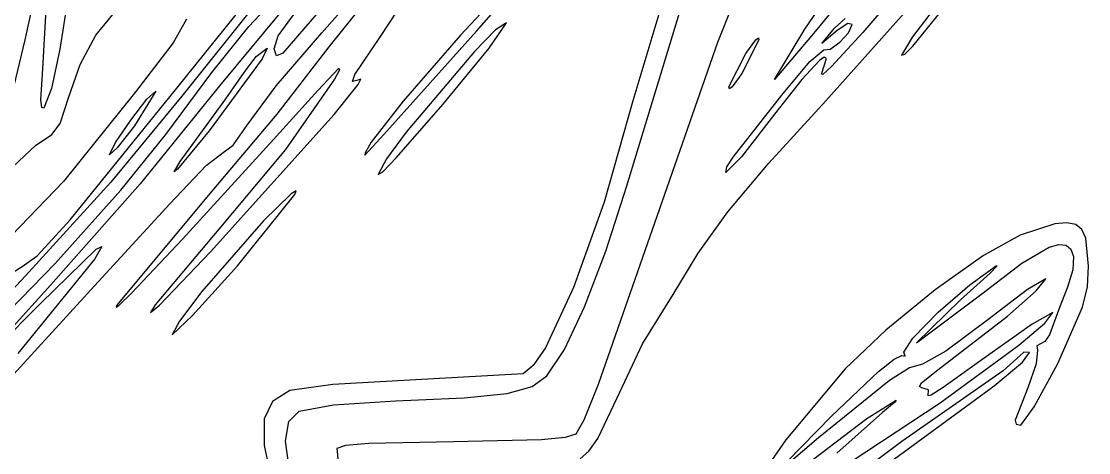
# Model space of a CAD drawing. Extents: x 11 to 198, y 0 to 191.
# Drawn here: x 97.4 to 153.1, y 37.7 to 60.2 of the extents above; entities that cross this region are included whole.
import ezdxf

# ---------------------------------------------------------------- set-up
doc = ezdxf.new("R2010")
doc.units = 0

msp = doc.modelspace()

# ---------------------------------------------------------------- linework, layer by layer
at = {"layer": 'Layer 1'}
for p, q in [((109.234092, 59.972888), (114.633094, 65.711483)), ((145.718481, 64.833772), (141.312769, 59.653006)), ((135.746505, 64.205474), (133.71274, 59.134864)), ((142.616151, 64.338471), (138.818143, 59.710377)), ((98.490194, 63.552085), (97.531828, 59.266582)), ((111.179751, 63.14714), (105.737092, 56.325119)), ((139.372357, 56.09158), (145.751862, 63.227)), ((112.484941, 62.649017), (107.789201, 56.973525)), ((116.108059, 59.442971), (118.166872, 62.587987)), ((123.140424, 62.558971), (120.294829, 59.517407)), ((121.131971, 59.724841), (123.537167, 62.469277)), ((131.260844, 62.640815), (129.300545, 56.09158)), ((138.288976, 59.834555), (140.412788, 62.953729)), ((98.47692, 57.76657), (98.723865, 62.265195)), ((113.059352, 59.633118), (115.181311, 62.069095)), ((116.067181, 62.209941), (113.409308, 58.913804)), ((99.76316, 61.333067), (99.372271, 58.793066)), ((128.985867, 51.650458), (132.093136, 61.856281)), ((145.378755, 61.38325), (143.896867, 59.437503)), ((101.249447, 59.51529), (102.21538, 60.70854)), ((105.988975, 60.358783), (105.285403, 59.124677)), ((105.402305, 56.670489), (108.582908, 60.60339)), ((110.771614, 59.491241), (111.681886, 60.71284)), ((112.885079, 60.727436), (111.017164, 58.570992)), ((139.835555, 59.875477), (140.385359, 60.380567)), ((143.923273, 58.940344), (145.3442, 60.693823)), ((107.306182, 57.574697), (109.234092, 59.972888)), ((116.286918, 54.32769), (121.131971, 59.724841)), ((122.128039, 59.794073), (121.019787, 58.656276)), ((121.787961, 58.83831), (122.690191, 60.166166)), ((122.690191, 60.166166), (122.128039, 59.794073)), ((136.701475, 57.20777), (138.288976, 59.834555)), ((138.818143, 59.710377), (136.701475, 57.20777)), ((139.170921, 59.090193), (139.835555, 59.875477)), ((139.964671, 59.762235), (139.170921, 59.090193)), ((141.312769, 59.653006), (139.665786, 57.87382)), ((140.525324, 60.133269), (139.964671, 59.762235)), ((140.758422, 60.081499), (140.525324, 60.133269)), ((140.560751, 59.63959), (140.758422, 60.081499)), ((97.531828, 59.266582), (96.67471, 55.634688)), ((100.41984, 57.987607), (101.249447, 59.51529)), ((105.285403, 59.124677), (103.335379, 56.57665)), ((110.554981, 58.799504), (110.771614, 59.491241)), ((110.670119, 56.874747), (113.059352, 59.633118)), ((114.783554, 57.463534), (116.108059, 59.442971)), ((120.294829, 59.517407), (117.294231, 56.070634)), ((133.71274, 59.134864), (130.692607, 50.447132)), ((135.879855, 59.266582), (134.99791, 57.521389)), ((135.200757, 58.561026), (135.728293, 59.277606)), ((135.728293, 59.277606), (135.8622, 59.37462)), ((135.8622, 59.37462), (135.879855, 59.266582)), ((139.606343, 58.792548), (140.107062, 59.148137)), ((140.107062, 59.148137), (140.560751, 59.63959)), ((143.896867, 59.437503), (143.32594, 58.474948)), ((99.372271, 58.793066), (98.928201, 56.736326)), ((109.625763, 58.397337), (110.194927, 58.832423)), ((110.194927, 58.832423), (109.939119, 58.276246)), ((110.677907, 58.443022), (110.554981, 58.799504)), ((111.017164, 58.570992), (110.677907, 58.443022)), ((113.409308, 58.913804), (110.693975, 55.397048)), ((121.019787, 58.656276), (117.463432, 54.452397)), ((119.375489, 55.889085), (121.787961, 58.83831)), ((134.318812, 56.815833), (135.200757, 58.561026)), ((138.540507, 58.141044), (139.267582, 58.758229)), ((139.267582, 58.758229), (139.606343, 58.792548)), ((143.504257, 58.521766), (143.923273, 58.940344)), ((99.844993, 56.305011), (100.41984, 57.987607)), ((109.939119, 58.276246), (107.164784, 54.52454)), ((109.002758, 57.565839), (109.625763, 58.397337)), ((137.071539, 56.377683), (138.540507, 58.141044)), ((139.044097, 58.197135), (138.123446, 57.207207)), ((139.297887, 58.364483), (139.044097, 58.197135)), ((139.14411, 57.479761), (139.404096, 58.304942)), ((139.404096, 58.304942), (139.297887, 58.364483)), ((143.32594, 58.474948), (143.504257, 58.521766)), ((98.373865, 56.135501), (98.47692, 57.76657)), ((104.898186, 54.32769), (107.306182, 57.574697)), ((108.032618, 56.184008), (109.002758, 57.565839)), ((112.838513, 56.620747), (113.935255, 57.794924)), ((113.975511, 57.712204), (113.720458, 57.212003)), ((113.935255, 57.794924), (113.975511, 57.712204)), ((114.654801, 57.09724), (114.783554, 57.463534)), ((134.99791, 57.521389), (134.482545, 56.812482)), ((139.228907, 57.464072), (139.14411, 57.479761)), ((139.665786, 57.87382), (139.228907, 57.464072)), ((107.789201, 56.973525), (103.561642, 51.750382)), ((109.14528, 54.821226), (110.670119, 56.874747)), ((113.720458, 57.212003), (111.145972, 53.539849)), ((113.691486, 55.36887), (114.949994, 56.938727)), ((114.883567, 57.149914), (114.654801, 57.09724)), ((115.083098, 57.214979), (114.883567, 57.149914)), ((114.949994, 56.938727), (115.083098, 57.214979)), ((138.123446, 57.207207), (136.701475, 55.386024)), ((98.928201, 56.736326), (98.528779, 55.701408)), ((103.335379, 56.57665), (99.549365, 51.881175)), ((99.904833, 49.8684), (105.402305, 56.670489)), ((105.737092, 56.325119), (102.022648, 51.848234)), ((104.376427, 56.593936), (103.264471, 54.785243)), ((103.915495, 56.16977), (104.376427, 56.593936)), ((110.53205, 54.07122), (112.838513, 56.620747)), ((134.345596, 56.71355), (134.318812, 56.815833)), ((134.482545, 56.812482), (134.345596, 56.71355)), ((134.539651, 53.147648), (137.071539, 56.377683)), ((98.419622, 55.746971), (98.373865, 56.135501)), ((99.384442, 54.908495), (99.844993, 56.305011)), ((103.068106, 55.076505), (103.915495, 56.16977)), ((105.657011, 52.91552), (108.032618, 56.184008)), ((117.294231, 56.070634), (115.632162, 53.937518)), ((116.944364, 53.1241), (119.375489, 55.889085)), ((129.300545, 56.09158), (127.791973, 50.803625)), ((136.38947, 52.816108), (139.372357, 56.09158)), ((98.528779, 55.701408), (98.419622, 55.746971)), ((110.693975, 55.397048), (107.116101, 51.152688)), ((107.244512, 48.205933), (113.691486, 55.36887)), ((136.701475, 55.386024), (134.971893, 53.170578)), ((98.94294, 54.32769), (99.384442, 54.908495)), ((102.269069, 53.910811), (103.068106, 55.076505)), ((103.264471, 54.785243), (102.366871, 53.641934)), ((108.422173, 53.774931), (109.14528, 54.821226)), ((98.087012, 53.757733), (98.94294, 54.32769)), ((102.560138, 51.426967), (104.898186, 54.32769)), ((107.164784, 54.52454), (105.517796, 52.510751)), ((115.299668, 53.245852), (116.286918, 54.32769)), ((117.463432, 54.452397), (116.434688, 53.052993)), ((96.629422, 52.387411), (98.087012, 53.757733)), ((101.953195, 53.269356), (102.269069, 53.910811)), ((102.366871, 53.641934), (101.953195, 53.269356)), ((105.769547, 48.870214), (110.53205, 54.07122)), ((111.145972, 53.539849), (107.668198, 49.388798)), ((107.961004, 53.439042), (108.422173, 53.774931)), ((115.632162, 53.937518), (115.317748, 53.380002)), ((107.010576, 52.706102), (107.961004, 53.439042)), ((115.317748, 53.380002), (115.299668, 53.245852)), ((116.434688, 53.052993), (115.997287, 52.239244)), ((116.229905, 52.386761), (116.944364, 53.1241)), ((134.971893, 53.170578), (134.161473, 52.340492)), ((134.208084, 52.642073), (134.539651, 53.147648)), ((105.111616, 50.705013), (107.010576, 52.706102)), ((105.339406, 52.38444), (105.657011, 52.91552)), ((105.517796, 52.510751), (105.339406, 52.38444)), ((134.161473, 52.340492), (134.208084, 52.642073)), ((134.265587, 50.291425), (136.38947, 52.816108)), ((99.549365, 51.881175), (96.837561, 49.060009)), ((102.022648, 51.848234), (97.574514, 46.949338)), ((115.997287, 52.239244), (116.229905, 52.386761)), ((103.561642, 51.750382), (98.893551, 46.480143)), ((99.127443, 47.597259), (102.560138, 51.426967)), ((111.703182, 51.384502), (111.457833, 51.234885)), ((111.644932, 51.192905), (111.703182, 51.384502)), ((127.890861, 48.244155), (128.985867, 51.650458)), ((107.116101, 51.152688), (102.350423, 45.422515)), ((108.637985, 47.466158), (111.644932, 51.192905)), ((111.457833, 51.234885), (110.003942, 49.821657)), ((127.791973, 50.803625), (126.203463, 46.342031)), ((101.183786, 46.434988), (105.111616, 50.705013)), ((130.692607, 50.447132), (127.490706, 41.268598)), ((132.700835, 48.13696), (134.265587, 50.291425)), ((98.181904, 47.997078), (99.904833, 49.8684)), ((110.003942, 49.821657), (106.779771, 46.123617)), ((151.338168, 49.656358), (149.527072, 49.06777)), ((151.963464, 49.725343), (151.338168, 49.656358)), ((152.4292, 49.631774), (151.963464, 49.725343)), ((152.755831, 49.366391), (152.4292, 49.631774)), ((107.668198, 49.388798), (104.350321, 45.433451)), ((149.527072, 49.06777), (147.611212, 48.007534)), ((152.963813, 48.919934), (152.755831, 49.366391)), ((103.117935, 46.036305), (105.769547, 48.870214)), ((151.051073, 48.45204), (151.555127, 48.59193)), ((151.555127, 48.59193), (151.928344, 48.552146)), ((151.928344, 48.552146), (152.180778, 48.336754)), ((153.105652, 47.446755), (152.963813, 48.919934)), ((97.392128, 47.432997), (98.181904, 47.997078)), ((98.350273, 45.50824), (101.271231, 48.340562)), ((101.566104, 48.473245), (101.192605, 47.839397)), ((101.271231, 48.340562), (101.566104, 48.473245)), ((104.575305, 45.416738), (107.244512, 48.205933)), ((126.778227, 45.331763), (127.890861, 48.244155)), ((131.395341, 45.972143), (132.700835, 48.13696)), ((147.611212, 48.007534), (145.092035, 46.221513)), ((149.610239, 47.616987), (151.051073, 48.45204)), ((152.180778, 48.336754), (152.322485, 47.949817)), ((152.322485, 47.949817), (152.272346, 47.25383)), ((89.530823, 37.747124), (99.127443, 47.597259)), ((96.605036, 46.932978), (97.392128, 47.432997)), ((101.192605, 47.839397), (97.170583, 42.900505)), ((106.293511, 44.869139), (108.637985, 47.466158)), ((146.898181, 46.485242), (148.293407, 47.492969)), ((147.52541, 46.014476), (149.610239, 47.616987)), ((148.312766, 47.445956), (147.964354, 47.089876)), ((148.293407, 47.492969), (148.312766, 47.445956)), ((153.037428, 46.381382), (153.105652, 47.446755)), ((97.574514, 46.949338), (91.885308, 40.904708)), ((147.964354, 47.089876), (146.411337, 45.687451)), ((152.272346, 47.25383), (152.002868, 46.362316)), ((98.893551, 46.480143), (94.327898, 41.451293)), ((96.393766, 41.178948), (101.183786, 46.434988)), ((126.203463, 46.342031), (124.729981, 43.191448)), ((145.253519, 45.044028), (146.898181, 46.485242)), ((150.874331, 46.799055), (149.915392, 46.23536)), ((150.355538, 46.157737), (150.874331, 46.799055)), ((152.002868, 46.362316), (151.530498, 45.155462)), ((152.789783, 45.315844), (153.037428, 46.381382)), ((102.442592, 45.395323), (103.117935, 46.036305)), ((106.779771, 46.123617), (105.610483, 44.585533)), ((129.794435, 43.389455), (131.395341, 45.972143)), ((145.092035, 46.221513), (142.50367, 44.116602)), ((144.113694, 43.446605), (147.52541, 46.014476)), ((149.915392, 46.23536), (147.841499, 44.64852)), ((148.872669, 44.839549), (150.355538, 46.157737)), ((94.327898, 41.451293), (98.350273, 45.50824)), ((102.350423, 45.422515), (102.316601, 45.318326)), ((102.316601, 45.318326), (102.442592, 45.395323)), ((104.350321, 45.433451), (104.109793, 45.028897)), ((104.109793, 45.028897), (104.575305, 45.416738)), ((125.725984, 43.098689), (126.778227, 45.331763)), ((146.411337, 45.687451), (144.113694, 43.446605)), ((151.498395, 42.369221), (152.789783, 45.315844)), ((105.233325, 43.874172), (106.293511, 44.869139)), ((143.918949, 43.693633), (145.253519, 45.044028)), ((145.224239, 42.035493), (148.872669, 44.839549)), ((147.841499, 44.64852), (145.653393, 43.013306)), ((151.226756, 45.035165), (150.153032, 44.417186)), ((150.812137, 44.476227), (151.226756, 45.035165)), ((151.530498, 45.155462), (151.061259, 43.870027)), ((105.610483, 44.585533), (105.233325, 43.874172)), ((142.50367, 44.116602), (140.380244, 42.099699)), ((150.153032, 44.417186), (147.77306, 42.72976)), ((149.46291, 43.32009), (150.812137, 44.476227)), ((143.453999, 42.958361), (143.918949, 43.693633)), ((150.81905, 43.515871), (150.591756, 43.391572)), ((151.061259, 43.870027), (150.81905, 43.515871)), ((124.729981, 43.191448), (124.097302, 42.259239)), ((124.812151, 41.73034), (125.725984, 43.098689)), ((128.481395, 40.569348), (129.794435, 43.389455)), ((143.519263, 42.751412), (143.453999, 42.958361)), ((145.653393, 43.013306), (144.419905, 42.333238)), ((145.344536, 40.324167), (149.46291, 43.32009)), ((149.719071, 42.955494), (149.524955, 42.791849)), ((149.654932, 42.439545), (150.012142, 42.952716)), ((150.012142, 42.952716), (149.719071, 42.955494)), ((150.440061, 43.070544), (150.372549, 42.35974)), ((150.591756, 43.391572), (150.402799, 43.297336)), ((150.402799, 43.297336), (150.440061, 43.070544)), ((142.125349, 41.945844), (142.949361, 42.605335)), ((142.949361, 42.605335), (143.345343, 42.789733)), ((143.345343, 42.789733), (143.519263, 42.751412)), ((147.77306, 42.72976), (145.510342, 41.120343)), ((148.172845, 41.19791), (149.654932, 42.439545)), ((149.524955, 42.791849), (148.644421, 41.98046)), ((123.566492, 41.836527), (117.651463, 41.49151)), ((124.097302, 42.259239), (123.566492, 41.836527)), ((140.380244, 42.099699), (137.293569, 38.390238)), ((139.675041, 39.617906), (142.125349, 41.945844)), ((143.747212, 42.135771), (142.698613, 41.486924)), ((148.644421, 41.98046), (143.352751, 38.294283)), ((144.419905, 42.333238), (143.747212, 42.135771)), ((144.382775, 41.368214), (145.224239, 42.035493)), ((150.372549, 42.35974), (149.931708, 41.100984)), ((150.265392, 40.101476), (151.498395, 42.369221)), ((113.627324, 41.274243), (111.383303, 40.96199)), ((117.651463, 41.49151), (113.627324, 41.274243)), ((124.040179, 41.168172), (124.812151, 41.73034)), ((127.490706, 41.268598), (126.745485, 39.412561)), ((142.698613, 41.486924), (138.994532, 38.496424)), ((144.270547, 41.171595), (144.382775, 41.368214)), ((111.383303, 40.96199), (110.470413, 40.389767)), ((120.491618, 40.583321), (122.736361, 40.808311)), ((122.736361, 40.808311), (124.040179, 41.168172)), ((142.698701, 37.208432), (148.172845, 41.19791)), ((144.393799, 41.099926), (144.270547, 41.171595)), ((144.746489, 40.987522), (144.393799, 41.099926)), ((144.718708, 40.689645), (144.746489, 40.987522)), ((144.880534, 40.724201), (144.718708, 40.689645)), ((145.510342, 41.120343), (144.880534, 40.724201)), ((149.931708, 41.100984), (149.272895, 39.4196)), ((110.470413, 40.389767), (110.031194, 39.480102)), ((111.869784, 39.884959), (113.653871, 40.208147)), ((113.653871, 40.208147), (116.896871, 40.425767)), ((116.896871, 40.425767), (120.491618, 40.583321)), ((127.474787, 38.461808), (128.481395, 40.569348)), ((140.758422, 37.285338), (145.344536, 40.324167)), ((141.522892, 39.501842), (143.04579, 40.457958)), ((142.956753, 40.329327), (142.345923, 39.813345)), ((143.04579, 40.457958), (142.956753, 40.329327)), ((111.319368, 39.337723), (111.869784, 39.884959)), ((136.348697, 36.233706), (139.675041, 39.617906)), ((142.345923, 39.813345), (139.951944, 37.682362)), ((149.558116, 39.158236), (150.265392, 40.101476)), ((110.031194, 39.480102), (110.038988, 38.090945)), ((111.160833, 38.316155), (111.319368, 39.337723)), ((126.745485, 39.412561), (126.310752, 38.680575)), ((136.760389, 35.886573), (141.522892, 39.501842)), ((149.272895, 39.4196), (149.313674, 39.195537)), ((149.313674, 39.195537), (149.558116, 39.158236)), ((125.765925, 38.502951), (124.531031, 38.378508)), ((126.310752, 38.680575), (125.765925, 38.502951)), ((138.994532, 38.496424), (136.348697, 36.233706)), ((110.038988, 38.090945), (110.467139, 36.080248)), ((111.402017, 36.55587), (111.160833, 38.316155)), ((114.287697, 38.085091), (113.827702, 37.932685)), ((113.827702, 37.932685), (113.937063, 36.899884)), ((115.499473, 38.197048), (114.287697, 38.085091)), ((119.934289, 38.285463), (115.499473, 38.197048)), ((124.531031, 38.378508), (119.934289, 38.285463)), ((126.999512, 37.79524), (127.474787, 38.461808)), ((137.293569, 38.390238), (136.229772, 36.852314)), ((143.352751, 38.294283), (139.590286, 35.489389)), ((126.548877, 37.396463), (126.999512, 37.79524))]:
    msp.add_line(p, q, dxfattribs=at)

doc.saveas('drawing.dxf')
